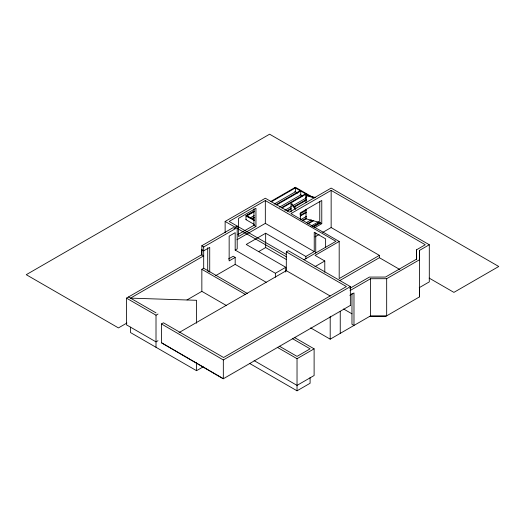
<?xml version="1.0" encoding="UTF-8"?>
<svg xmlns="http://www.w3.org/2000/svg" width="525" height="525" viewBox="0 0 525 525"><rect width="100%" height="100%" fill="white"/><g stroke="black" fill="none" stroke-linecap="round" stroke-linejoin="round"><path stroke-width="0.79" d="M306.022 202.801L306.022 195.602L306.423 195.103L315.584 197.571M300.333 219.24L300.333 212.835L321.772 200.458L321.772 223.67L319.764 222.508L306.022 218.807L306.423 218.315M225.133 232.746L225.133 221.445L265.328 198.233L289.446 212.159L331.15 188.081L429.299 244.748L429.299 281.879L419.252 287.68M304.021 259.731L335.928 241.316L265.328 200.557L229.156 221.445L286.538 254.573M254.376 210.945L245.982 215.788L254.395 220.644M270.69 201.521L295.391 187.261L312.217 196.973M247.157 215.788L254.251 211.693M271.274 201.863L295.391 187.937L295.391 191.809L274.116 204.094M248.66 217.33L245.982 215.591L245.982 219.653L246.573 219.319M201.849 255.17L201.849 245.713L233.172 227.633L235.18 228.795L235.18 227.246L237.195 226.085L237.195 248.902L235.18 250.064L235.18 232.66L229.156 236.138L229.156 260.899L235.18 257.414L235.18 264.377L266.214 282.293M249.992 218.019L254.251 215.558M251.928 218.544L254.061 217.317M276.052 204.619L300.169 190.693M247.57 293.58L203.693 268.242L203.693 246.973L235.18 228.795M252.518 218.879L254.645 217.652M276.636 204.96L300.753 191.034L300.753 194.9L279.471 207.185M158.018 340.718L156.01 341.873L126.472 324.824L126.472 298.134L201.685 254.71L201.849 249.585M281.407 207.71L305.524 193.791M281.997 208.051L306.114 194.125L306.114 197.997L293.344 205.367M237.917 234.563L253.942 225.31L255.951 226.472L255.951 208.294L238.534 218.348L238.534 236.526L255.951 226.472M284.832 210.282L291.217 206.594M286.768 210.807L291.027 208.353M293.862 206.712L306.633 199.343M236.959 239.761L265.328 223.374L314.239 251.613L314.239 232.273L325.625 238.849L325.625 247.662M287.352 211.148L290.902 209.101M294.446 207.047L306.508 200.091M416.568 259.435L416.568 249.775L425.276 244.748L331.15 190.404L290.955 213.609L339.189 241.461L339.189 278.591L379.391 255.386L379.391 257.703L339.813 280.553M226.623 305.655L201.849 291.355L201.849 269.312L203.693 268.242M314.239 251.613L305.858 256.449L265.663 233.238L246.238 244.46L285.764 267.277L285.764 272.048M299.808 214.01L306.193 210.328M300.326 215.355L306.003 212.08M300.202 216.103L306.587 212.422M228.48 258.963L233.172 256.252L235.18 257.414M300.91 219.562L306.587 216.287M302.137 220.5L306.397 218.039M302.722 220.835L306.272 218.787M126.919 323.019L118.433 327.915L26.25 274.693L269.607 134.197L498.75 266.49L453.908 292.379L429.155 278.086M306.272 222.659L311.233 219.791M215.591 275.691L235.18 264.377M258.727 251.56L265.663 247.551L286.118 259.357M307.499 223.591L313.169 220.316M308.083 223.932L313.76 220.657M126.472 298.134L156.01 315.19L158.018 314.029M310.918 226.163L318.721 221.655M312.848 226.498L319.764 222.508L319.764 201.698M312.854 226.688L319.239 223M187.012 299.926L201.849 291.355M313.445 227.03L320.539 222.928M314.856 227.66L321.772 223.67M350.451 305.366L223.328 378.755L161.444 342.753L161.444 323.945L163.452 322.79L223.565 357.492L346.415 286.565L286.309 251.862L286.309 270.67L179.077 332.574M286.309 251.862L288.323 250.694L350.365 286.611L350.365 305.419M314.934 236.9L319.161 234.458M322.691 232.424L331.15 227.535L379.391 255.386M235.18 250.064L275.382 273.276L285.764 267.277M161.444 342.753L223.328 378.755L223.328 359.947L161.444 323.945M339.189 241.461L315.072 255.386L324.785 260.991L324.785 272.291M314.98 266.654L324.785 260.991M130.489 327.141L130.489 332.555L196.54 370.689L203.241 366.824M223.328 359.947L350.365 286.611M349.794 288.402L369.39 277.088L385.494 277.062L416.647 259.074L416.568 249.775M369.39 316.542L385.494 316.516L419.495 296.881L419.416 250.451L429.299 244.748M350.031 290.588L370.571 278.729L386.676 278.696L419.495 259.75L419.416 250.451M349.86 295.326L353.981 292.95L353.981 325.441L351.967 324.279L351.967 293.409M310.669 327.895L330.199 339.17L370.571 315.86L386.676 315.833L386.676 278.696M277.298 347.307L297.032 358.7L314.114 348.836L314.114 375.526L297.032 385.389L254.1 360.603M249.808 363.543L297.032 390.803L310.098 383.263L310.098 377.527M291.06 211.982L291.06 203.976L291.92 203.746L295.864 208.628M306.022 195.602L314.423 197.859M294.807 187.602L309.527 196.101M294.787 191.408L297.649 193.062M300.169 194.565L302.551 195.891M305.524 197.656L306.114 197.997M379.391 257.703L399.86 269.528M246.573 215.447L254.284 219.903M245.982 219.653L254.395 224.51M225.133 221.445L286.643 256.955M286.309 270.67L330.153 295.982M343.606 308.989L351.967 313.819M201.685 249.677L203.693 250.838L209.724 247.36L209.724 272.114M201.685 254.71L203.693 255.865L130.489 298.134L196.54 300.293L196.54 323.216M209.055 271.727L207.716 270.952L207.716 247.793M201.849 269.312L245.726 294.643M294.381 337.444L314.114 348.836M292.478 338.664L310.098 348.836L297.032 356.383L279.412 346.205M128.481 296.973L156.01 312.867M201.849 245.713L203.693 246.973M291.06 203.976L295.496 209.468M419.416 287.582L419.495 296.881M370.571 278.729L370.571 315.86M340.246 311.437L340.246 333.368M331.15 190.404L331.15 227.535M330.199 316.568L330.199 339.17M315.742 233.008L315.742 253.037M306.022 209.206L306.022 218.807M305.858 256.449L305.858 258.832M297.032 358.7L297.032 390.803M275.382 273.276L275.382 277.246M265.663 233.238L265.663 247.551M265.328 200.557L265.328 223.374M253.942 208.714L253.942 225.31M252.577 211.982L249.532 213.734M249.283 213.885L246.238 215.637M196.54 362.506L196.54 370.689M156.01 315.19L156.01 347.294"/></g></svg>
